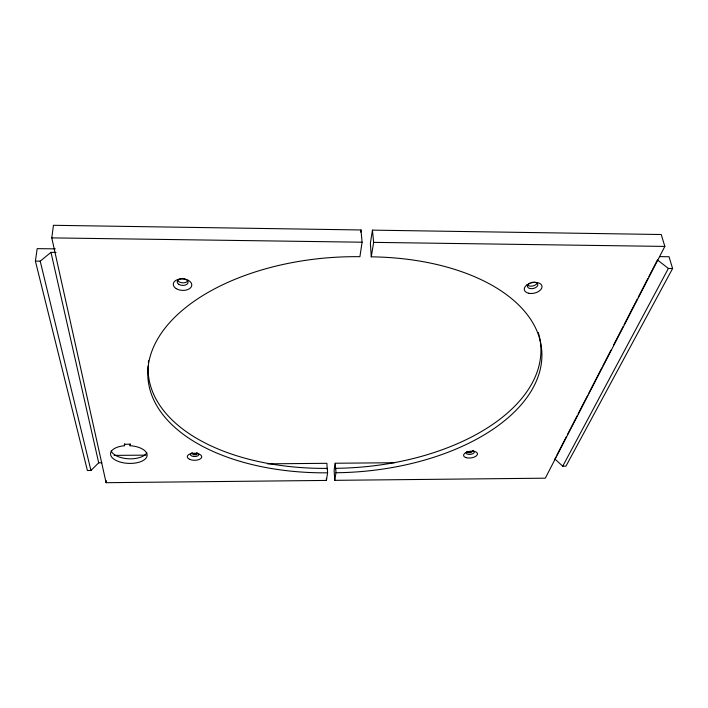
<?xml version="1.0" encoding="UTF-8"?>
<svg xmlns="http://www.w3.org/2000/svg" width="708" height="708" viewBox="0 0 708 708"><rect width="100%" height="100%" fill="white"/><g stroke="black" fill="none" stroke-linecap="round" stroke-linejoin="round"><path stroke-width="1.06" d="M124.705 443.872L124.422 445.748A18.311 8.868 2.5 0 0 114.369 459.474A18.311 8.868 2.5 0 0 144.945 459.271A18.311 8.868 2.5 0 0 130.21 445.713L130.192 443.836M148.122 366.001A191.93 107.961 -3.8 0 0 327.344 468.377L327.583 472.82L326.45 480.431L106.094 482.697L106.262 480.599M106.094 482.697L51.773 237.888L53.445 225.303L361 229.967L362.08 242.207L359.912 256.694A192.549 107.563 -3.8 0 0 148.45 364.478A192.549 107.563 -3.8 0 0 327.583 472.82M101.872 462.775L98.695 462.802L90.951 470.475L87.403 470.51L35.4 261.102L37.179 248.632L55.357 248.871M360.682 232.144L361 229.967M327.344 468.377L327.211 469.2L326.892 463.315L267.429 463.829M394.453 462.731L335.22 463.244L334.132 470.103L334.734 480.343L545.31 478.183L664.839 246.419L661.237 234.516L372.461 230.135L370.373 243.18L371.275 256.836A192.355 107.342 -4.2 0 1 541.098 365.062A192.355 107.342 -4.2 0 1 335.973 472.74L334.734 480.343M371.275 256.836L373.638 242.366L372.461 230.135M539.399 336.76A191.735 107.749 -4.2 0 1 335.707 468.298L335.565 469.121L335.22 463.244M555.877 457.049L554.868 459.014L562.736 466.2L565.957 466.174L672.6 268.5L669.033 256.747L659.591 256.623M556.886 455.085L566.489 436.455M567.497 434.491L577.1 415.861M578.109 413.897L587.711 395.268M588.72 393.303L601.853 367.806M602.871 365.841L610.951 350.15M613.482 345.247L623.075 326.618M624.093 324.653L637.227 299.157M638.235 297.192L647.838 278.563M648.847 276.598L657.44 259.924L668.379 268.447L672.6 268.5M562.736 466.2L668.379 268.447M35.4 261.102L40.206 261.155L50.976 252.349L56.074 252.42M114.121 455.377L146.025 455.138M193.337 454.775L196.638 454.757M467.811 452.695L471.094 452.669M51.773 237.888L362.08 242.207M373.638 242.366L664.839 246.419M40.206 261.155L90.951 470.475M50.976 252.349L98.695 462.802M124.573 445.739L124.307 444.27L129.812 444.235L130.06 445.704M335.707 468.298L335.973 472.74M326.335 478.378L326.45 480.431M538.257 332.503A191.735 107.749 -4.2 0 1 539.195 335.911M537.16 282.961A5.283 3.159 -12.4 0 1 532.23 286.085A5.283 3.159 -12.4 0 1 527.115 284.51M531.142 282.563A5.292 3.151 -12.3 0 1 537.77 285.182A5.292 3.151 -12.3 0 1 529.743 288.492A5.292 3.151 -12.3 0 1 529.894 283.076M473.572 450.669A4.115 1.991 -7.5 0 1 467.236 451.943M472.891 450.607A4.115 1.982 -7.5 0 1 473.537 453.217A4.115 1.982 -7.5 0 1 468.13 454.315A4.115 1.982 -7.5 0 1 466.528 451.89M148.37 362.514A191.93 107.961 -3.8 0 1 148.565 360.761M188.045 280.368A5.443 3.407 3.5 0 1 182.983 282.837A5.443 3.407 3.5 0 1 177.566 280.271M146.848 452.642A18.258 8.912 2.6 0 1 128.555 458.784A18.258 8.912 2.6 0 1 111.183 450.846M198.196 453.394A4.257 2.089 0.7 0 1 194.718 456.554A4.257 2.089 0.7 0 1 190.815 453.456M191.461 453.014A4.257 2.089 0.7 0 1 192.319 452.678M196.585 452.642A4.257 2.089 0.7 0 1 197.488 452.97M197.736 453.633A4.248 2.097 0.7 0 1 191.744 453.678M465.961 457.616A7.009 3.363 -7.4 0 0 477.378 454.571A7.009 3.363 -7.4 0 0 468.28 451.624A7.009 3.363 -7.4 0 0 465.961 457.616M528.832 293.28A9.009 5.345 -12.3 0 0 542.018 286.616A9.009 5.345 -12.3 0 0 528.566 283.917A9.009 5.345 -12.3 0 0 528.832 293.28M178.947 284.395A5.452 3.398 3.5 0 0 187.956 282.979A5.452 3.398 3.5 0 0 181.027 278.722A5.452 3.398 3.5 0 0 178.947 284.395M176.221 288.634A9.284 5.779 3.4 0 0 191.576 286.253A9.284 5.779 3.4 0 0 179.805 279.005A9.284 5.779 3.4 0 0 176.221 288.634M189.54 459.28A7.239 3.54 0.7 0 0 201.559 457.634A7.239 3.54 0.7 0 0 192.434 453.332A7.239 3.54 0.7 0 0 189.54 459.28"/></g></svg>
